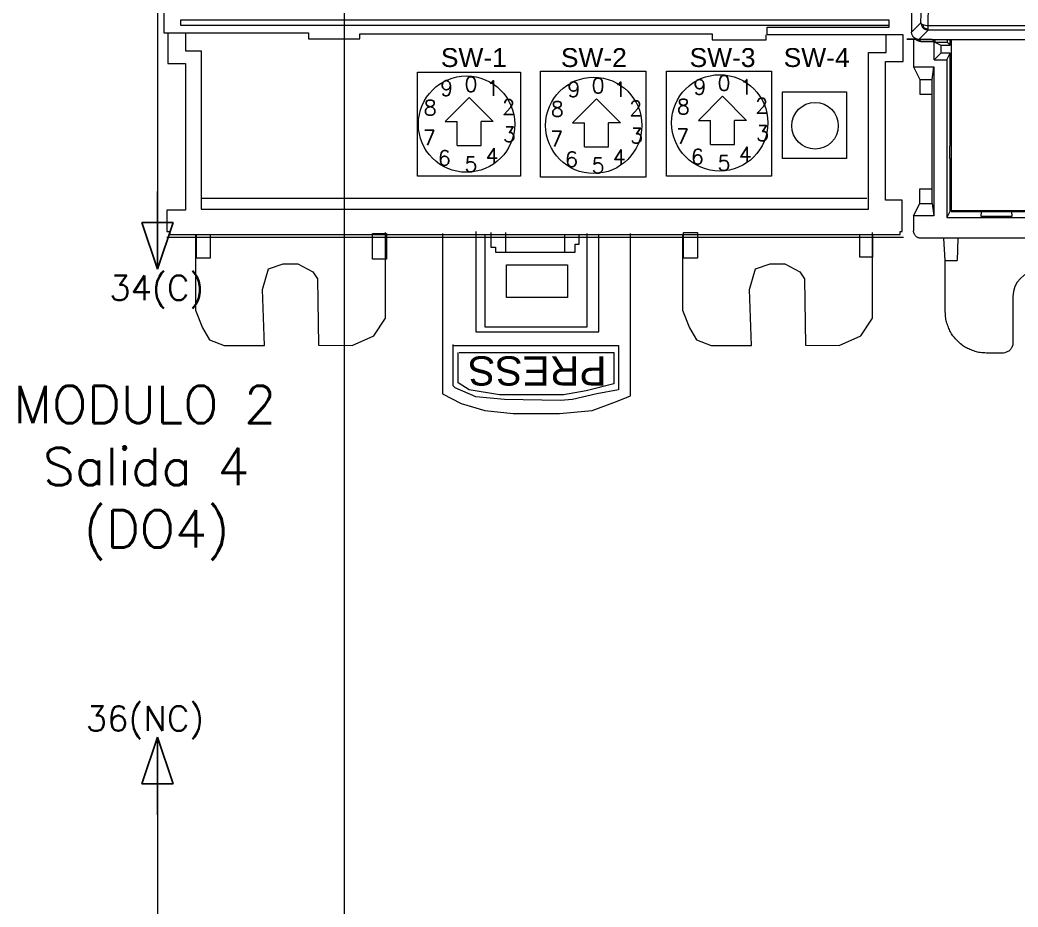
# Model space of a CAD drawing. Header units: inches. Extents: x 75782 to 87231, y -34126 to -18655.
# Drawn here: x 78377.2 to 78537.5, y -29554.9 to -29412.4 of the extents above; entities that cross this region are included whole.
import ezdxf
from ezdxf.enums import TextEntityAlignment as Align

# ---------------------------------------------------------------- set-up
doc = ezdxf.new("R2010")
doc.units = ezdxf.units.IN
doc.header["$MEASUREMENT"] = 0
doc.layers.add('A-Cables 220V', color=6, linetype='Continuous', lineweight=18)
doc.layers.add('COMPONENTES', color=251, linetype='Continuous', lineweight=18)
doc.layers.add('TEXTOS', color=7, linetype='Continuous')
doc.styles.add('ARIAL', font='arial.ttf')
doc.styles.get("Standard").update_dxf_attribs({"font": 'ROMANS.SHX'})

# ---------------------------------------------------------------- blocks, each defined once
blk = doc.blocks.new('Arrow-down')
for p, q in [((0, 0), (0, -12.5)), ((2.5, -5), (-2.5, -5)), ((-2.5, -5), (0, -12.5)), ((0, -12.5), (2.5, -5))]:
    blk.add_line(p, q)
at = {"flags": 4}
blk.add_attdef('NAME', text='', height=4, dxfattribs=at).set_placement((7.5, -17.5), align=Align.RIGHT)
blk = doc.blocks.new('Arrow-up')
for p, q in [((-2.5, 5), (0, 12.5)), ((0, 0), (0, 12.5)), ((0, 12.5), (2.5, 5)), ((2.5, 5), (-2.5, 5))]:
    blk.add_line(p, q)
at = {"flags": 4}
blk.add_attdef('NAME', text='', height=4, dxfattribs=at).set_placement((7.5, 13.5), align=Align.RIGHT)
blk = doc.blocks.new('AK2-CM')
at = {"linetype": 'Continuous'}
for p, q in [((32016.8, 22414.33), (32016.8, 22385.58)), ((32016.8, 22414.33), (32016.8, 22385.58)), ((32249.87, 22389.69), (32022.18, 22389.69)), ((32249.87, 22389.69), (32022.18, 22389.69)), ((32022.18, 22389.69), (32022.18, 22388.11)), ((32022.18, 22389.69), (32022.18, 22388.11)), ((32022.18, 22388.11), (32249.87, 22388.11)), ((32022.18, 22388.11), (32249.87, 22388.11)), ((32249.87, 22387.47), (32249.87, 22389.69)), ((32249.87, 22387.47), (32249.87, 22389.69)), ((32016.8, 22385.58), (32061.08, 22385.58)), ((32016.8, 22385.58), (32061.08, 22385.58)), ((32016.8, 22385.58), (32018.07, 22385.58)), ((32016.8, 22385.58), (32018.07, 22385.58)), ((32018.07, 22385.58), (32018.07, 22375.78)), ((32018.07, 22385.58), (32018.07, 22375.78)), ((32023.76, 22385.58), (32023.76, 22379.89)), ((32023.76, 22385.58), (32023.76, 22379.89)), ((32061.08, 22385.58), (32062.03, 22385.58)), ((32061.08, 22385.58), (32062.03, 22385.58)), ((32062.03, 22385.58), (32063.29, 22385.58)), ((32062.03, 22385.58), (32063.29, 22385.58)), ((32063.29, 22385.58), (32063.29, 22383.68)), ((32063.29, 22385.58), (32063.29, 22383.68)), ((32079.74, 22385.26), (32192.95, 22385.26)), ((32079.74, 22385.26), (32192.95, 22385.26)), ((32079.74, 22383.68), (32079.74, 22385.26)), ((32079.74, 22383.68), (32079.74, 22385.26)), ((32192.95, 22385.26), (32192.95, 22383.37)), ((32192.95, 22385.26), (32192.95, 22383.37)), ((32210.34, 22383.37), (32210.34, 22384.95)), ((32210.34, 22383.37), (32210.34, 22384.95)), ((32210.66, 22387.47), (32249.87, 22387.47)), ((32210.66, 22387.47), (32249.87, 22387.47)), ((32210.66, 22384.95), (32210.66, 22387.47)), ((32210.66, 22384.95), (32210.66, 22387.47)), ((32254.3, 22384.95), (32210.66, 22384.95)), ((32254.3, 22384.95), (32210.66, 22384.95)), ((32248.92, 22379.26), (32248.92, 22384.95)), ((32248.92, 22379.26), (32248.92, 22384.95)), ((32254.3, 22376.41), (32254.3, 22384.95)), ((32254.3, 22376.41), (32254.3, 22384.95)), ((32063.29, 22383.68), (32079.74, 22383.68)), ((32063.29, 22383.68), (32079.74, 22383.68)), ((32192.95, 22383.37), (32210.34, 22383.37)), ((32192.95, 22383.37), (32210.34, 22383.37)), ((32023.76, 22379.89), (32028.82, 22379.89)), ((32023.76, 22379.89), (32028.82, 22379.89)), ((32028.82, 22379.89), (32028.82, 22329.02)), ((32028.82, 22379.89), (32028.82, 22329.02)), ((32243.23, 22329.02), (32243.23, 22379.26)), ((32243.23, 22329.02), (32243.23, 22379.26)), ((32243.23, 22379.26), (32248.92, 22379.26)), ((32243.23, 22379.26), (32248.92, 22379.26)), ((32018.07, 22375.78), (32023.76, 22375.78)), ((32018.07, 22375.78), (32023.76, 22375.78)), ((32023.76, 22375.78), (32023.76, 22328.7)), ((32023.76, 22375.78), (32023.76, 22328.7)), ((32248.61, 22331.86), (32248.61, 22376.41)), ((32248.61, 22331.86), (32248.61, 22376.41)), ((32248.61, 22376.41), (32254.3, 22376.41)), ((32248.61, 22376.41), (32254.3, 22376.41)), ((32196.25, 22365.23), (32188.52, 22357.51)), ((32196.25, 22365.23), (32188.52, 22357.51)), ((32196.25, 22365.23), (32203.97, 22357.51)), ((32196.25, 22365.23), (32203.97, 22357.51)), ((32114.9, 22364.83), (32107.17, 22357.11)), ((32114.9, 22364.83), (32107.17, 22357.11)), ((32114.9, 22364.83), (32122.62, 22357.11)), ((32114.9, 22364.83), (32122.62, 22357.11)), ((32155.77, 22364.43), (32148.05, 22356.71)), ((32155.77, 22364.43), (32148.05, 22356.71)), ((32155.77, 22364.43), (32163.5, 22356.71)), ((32155.77, 22364.43), (32163.5, 22356.71)), ((32107.17, 22357.11), (32111.04, 22357.11)), ((32107.17, 22357.11), (32111.04, 22357.11)), ((32111.04, 22349.38), (32111.04, 22357.11)), ((32111.04, 22349.38), (32111.04, 22357.11)), ((32118.76, 22349.38), (32118.76, 22357.11)), ((32118.76, 22349.38), (32118.76, 22357.11)), ((32122.62, 22357.11), (32118.76, 22357.11)), ((32122.62, 22357.11), (32118.76, 22357.11)), ((32148.05, 22356.71), (32151.91, 22356.71)), ((32148.05, 22356.71), (32151.91, 22356.71)), ((32151.91, 22348.98), (32151.91, 22356.71)), ((32151.91, 22348.98), (32151.91, 22356.71)), ((32159.63, 22348.98), (32159.63, 22356.71)), ((32159.63, 22348.98), (32159.63, 22356.71)), ((32163.5, 22356.71), (32159.63, 22356.71)), ((32163.5, 22356.71), (32159.63, 22356.71)), ((32188.52, 22357.51), (32192.39, 22357.51)), ((32188.52, 22357.51), (32192.39, 22357.51)), ((32192.39, 22349.78), (32192.39, 22357.51)), ((32192.39, 22349.78), (32192.39, 22357.51)), ((32200.11, 22349.78), (32200.11, 22357.51)), ((32200.11, 22349.78), (32200.11, 22357.51)), ((32203.97, 22357.51), (32200.11, 22357.51)), ((32203.97, 22357.51), (32200.11, 22357.51)), ((32111.04, 22349.38), (32118.76, 22349.38)), ((32111.04, 22349.38), (32118.76, 22349.38)), ((32192.39, 22349.78), (32200.11, 22349.78)), ((32192.39, 22349.78), (32200.11, 22349.78)), ((32151.91, 22348.98), (32159.63, 22348.98)), ((32151.91, 22348.98), (32159.63, 22348.98)), ((32028.8, 22332.5), (32242.63, 22332.5)), ((32028.8, 22332.5), (32242.63, 22332.5)), ((32253.98, 22331.86), (32248.61, 22331.86)), ((32253.98, 22331.86), (32248.61, 22331.86)), ((32253.98, 22329.96), (32253.98, 22331.86)), ((32253.98, 22329.96), (32253.98, 22331.86)), ((32253.98, 22321.75), (32253.98, 22329.96)), ((32253.98, 22321.75), (32253.98, 22329.96)), ((32017.75, 22328.7), (32017.75, 22321.75)), ((32023.76, 22328.7), (32017.75, 22328.7)), ((32017.75, 22328.7), (32017.75, 22321.75)), ((32023.76, 22328.7), (32017.75, 22328.7)), ((32028.82, 22329.02), (32243.23, 22329.02)), ((32028.82, 22329.02), (32243.23, 22329.02)), ((32017.75, 22321.75), (32018.7, 22321.75)), ((32017.75, 22321.75), (32018.7, 22321.75)), ((32018.7, 22321.75), (32018.7, 22320.8)), ((32018.7, 22321.75), (32018.7, 22320.8)), ((32018.7, 22320.8), (32253.35, 22320.8)), ((32018.7, 22320.8), (32253.35, 22320.8)), ((32026.99, 22320.53), (32026.99, 22296.51)), ((32026.99, 22320.53), (32026.99, 22296.51)), ((32088.02, 22293.98), (32088.02, 22321.47)), ((32088.02, 22293.98), (32088.02, 22321.47)), ((32106.3, 22321.16), (32106.3, 22269.65)), ((32106.3, 22321.16), (32106.3, 22269.65)), ((32117.05, 22321.79), (32117.05, 22289.56)), ((32117.05, 22321.79), (32117.05, 22289.56)), ((32119.9, 22320.84), (32119.9, 22291.14)), ((32119.9, 22320.84), (32119.9, 22291.14)), ((32121.8, 22321.47), (32121.8, 22316.73)), ((32121.8, 22321.47), (32121.8, 22316.73)), ((32126.54, 22321.47), (32126.54, 22315.15)), ((32126.54, 22321.47), (32126.54, 22315.15)), ((32145.51, 22320.53), (32145.51, 22315.15)), ((32145.51, 22320.53), (32145.51, 22315.15)), ((32150.26, 22317.68), (32150.26, 22320.84)), ((32150.26, 22317.68), (32150.26, 22320.84)), ((32152.79, 22291.14), (32152.79, 22321.16)), ((32152.79, 22291.14), (32152.79, 22321.16)), ((32156.58, 22289.56), (32156.58, 22320.84)), ((32156.58, 22289.56), (32156.58, 22320.84)), ((32166.7, 22269.02), (32166.7, 22321.16)), ((32166.7, 22269.02), (32166.7, 22321.16)), ((32183.46, 22320.53), (32183.46, 22296.51)), ((32183.46, 22320.53), (32183.46, 22296.51)), ((32244.5, 22293.98), (32244.5, 22321.47)), ((32244.5, 22293.98), (32244.5, 22321.47)), ((32253.35, 22321.75), (32253.98, 22321.75)), ((32253.35, 22320.8), (32253.35, 22321.75)), ((32253.35, 22321.75), (32253.98, 22321.75)), ((32253.35, 22320.8), (32253.35, 22321.75)), ((32017.75, 22319.93), (32254.39, 22319.93)), ((32017.75, 22319.93), (32254.39, 22319.93)), ((32148.99, 22317.68), (32150.26, 22317.68)), ((32148.99, 22315.15), (32148.99, 22317.68)), ((32148.99, 22317.68), (32150.26, 22317.68)), ((32148.99, 22315.15), (32148.99, 22317.68)), ((32121.8, 22316.73), (32123.38, 22316.73)), ((32121.8, 22316.73), (32123.38, 22316.73)), ((32123.38, 22316.73), (32123.38, 22315.15)), ((32123.38, 22316.73), (32123.38, 22315.15)), ((32123.38, 22315.15), (32148.99, 22315.15)), ((32123.38, 22315.15), (32148.99, 22315.15)), ((32050.39, 22309.78), (32055.14, 22311.36)), ((32050.39, 22309.78), (32055.14, 22311.36)), ((32055.14, 22311.36), (32059.88, 22311.36)), ((32055.14, 22311.36), (32059.88, 22311.36)), ((32059.88, 22311.36), (32064.62, 22308.83)), ((32059.88, 22311.36), (32064.62, 22308.83)), ((32206.86, 22309.78), (32211.61, 22311.36)), ((32206.86, 22309.78), (32211.61, 22311.36)), ((32211.61, 22311.36), (32216.35, 22311.36)), ((32211.61, 22311.36), (32216.35, 22311.36)), ((32216.35, 22311.36), (32221.09, 22308.83)), ((32216.35, 22311.36), (32221.09, 22308.83)), ((32048.49, 22303.15), (32050.39, 22309.78)), ((32048.49, 22303.15), (32050.39, 22309.78)), ((32064.62, 22308.83), (32066.2, 22306.62)), ((32064.62, 22308.83), (32066.2, 22306.62)), ((32204.97, 22303.15), (32206.86, 22309.78)), ((32204.97, 22303.15), (32206.86, 22309.78)), ((32221.09, 22308.83), (32222.68, 22306.62)), ((32221.09, 22308.83), (32222.68, 22306.62)), ((32066.2, 22306.62), (32066.52, 22285.27)), ((32066.2, 22306.62), (32066.52, 22285.27)), ((32222.68, 22306.62), (32222.99, 22285.27)), ((32222.68, 22306.62), (32222.99, 22285.27)), ((32049.13, 22285.13), (32048.49, 22303.15)), ((32049.13, 22285.13), (32048.49, 22303.15)), ((32205.6, 22285.13), (32204.97, 22303.15)), ((32205.6, 22285.13), (32204.97, 22303.15)), ((32026.99, 22296.51), (32029.2, 22290.82)), ((32026.99, 22296.51), (32029.2, 22290.82)), ((32183.46, 22296.51), (32185.68, 22290.82)), ((32183.46, 22296.51), (32185.68, 22290.82)), ((32084.23, 22288.29), (32088.02, 22293.98)), ((32084.23, 22288.29), (32088.02, 22293.98)), ((32240.7, 22288.29), (32244.5, 22293.98)), ((32240.7, 22288.29), (32244.5, 22293.98)), ((32029.2, 22290.82), (32031.42, 22287.03)), ((32029.2, 22290.82), (32031.42, 22287.03)), ((32077.27, 22285.13), (32084.23, 22288.29)), ((32077.27, 22285.13), (32084.23, 22288.29)), ((32117.05, 22289.56), (32156.58, 22289.56)), ((32117.05, 22289.56), (32156.58, 22289.56)), ((32119.9, 22291.14), (32152.79, 22291.14)), ((32119.9, 22291.14), (32152.79, 22291.14)), ((32185.68, 22290.82), (32187.89, 22287.03)), ((32185.68, 22290.82), (32187.89, 22287.03)), ((32233.74, 22285.13), (32240.7, 22288.29)), ((32233.74, 22285.13), (32240.7, 22288.29)), ((32031.42, 22287.03), (32036.16, 22285.13)), ((32031.42, 22287.03), (32036.16, 22285.13)), ((32036.16, 22285.13), (32049.13, 22285.13)), ((32036.16, 22285.13), (32049.13, 22285.13)), ((32066.52, 22285.27), (32077.27, 22285.13)), ((32066.52, 22285.27), (32077.27, 22285.13)), ((32109.78, 22272.18), (32109.78, 22285.45)), ((32109.78, 22272.18), (32109.78, 22285.45)), ((32109.78, 22285.13), (32162.91, 22285.13)), ((32109.78, 22285.13), (32162.91, 22285.13)), ((32162.91, 22285.13), (32162.91, 22270.92)), ((32162.91, 22285.13), (32162.91, 22270.92)), ((32187.89, 22287.03), (32192.63, 22285.13)), ((32187.89, 22287.03), (32192.63, 22285.13)), ((32192.63, 22285.13), (32205.6, 22285.13)), ((32192.63, 22285.13), (32205.6, 22285.13)), ((32222.99, 22285.27), (32233.74, 22285.13)), ((32222.99, 22285.27), (32233.74, 22285.13)), ((32111.36, 22273.13), (32111.36, 22282.92)), ((32111.36, 22273.13), (32111.36, 22282.92)), ((32111.68, 22282.92), (32161.32, 22282.92)), ((32111.68, 22282.92), (32161.32, 22282.92)), ((32161.32, 22282.92), (32161.32, 22272.81)), ((32161.32, 22282.92), (32161.32, 22272.81)), ((32110.41, 22271.55), (32109.78, 22272.18)), ((32110.41, 22271.55), (32109.78, 22272.18)), ((32114.84, 22270.92), (32111.36, 22273.13)), ((32114.84, 22270.92), (32111.36, 22273.13)), ((32161.32, 22272.81), (32152.47, 22270.6)), ((32161.32, 22272.81), (32152.47, 22270.6)), ((32106.3, 22269.65), (32112.31, 22266.49)), ((32106.3, 22269.65), (32112.31, 22266.49)), ((32117.05, 22268.7), (32110.41, 22271.55)), ((32117.05, 22268.7), (32110.41, 22271.55)), ((32124.64, 22269.34), (32114.84, 22270.92)), ((32124.64, 22269.34), (32114.84, 22270.92)), ((32145.2, 22269.34), (32124.64, 22269.34)), ((32145.2, 22269.34), (32124.64, 22269.34)), ((32152.47, 22270.6), (32145.2, 22269.34)), ((32152.47, 22270.6), (32145.2, 22269.34)), ((32155.95, 22269.65), (32148.04, 22267.76)), ((32155.95, 22269.65), (32148.04, 22267.76)), ((32162.91, 22270.92), (32155.95, 22269.65)), ((32162.91, 22270.92), (32155.95, 22269.65)), ((32162.27, 22267.12), (32166.7, 22269.02)), ((32162.27, 22267.12), (32166.7, 22269.02)), ((32112.31, 22266.49), (32119.9, 22264.28)), ((32112.31, 22266.49), (32119.9, 22264.28)), ((32126.22, 22267.76), (32117.05, 22268.7)), ((32126.22, 22267.76), (32117.05, 22268.7)), ((32144.25, 22267.44), (32126.22, 22267.76)), ((32144.25, 22267.44), (32126.22, 22267.76)), ((32148.04, 22267.76), (32144.25, 22267.44)), ((32148.04, 22267.76), (32144.25, 22267.44)), ((32154.37, 22264.28), (32162.27, 22267.12)), ((32154.37, 22264.28), (32162.27, 22267.12)), ((32119.9, 22264.28), (32129.07, 22263.33)), ((32119.9, 22264.28), (32129.07, 22263.33)), ((32129.07, 22263.33), (32143.93, 22263.33)), ((32129.07, 22263.33), (32143.93, 22263.33)), ((32143.93, 22263.33), (32154.37, 22264.28)), ((32143.93, 22263.33), (32154.37, 22264.28))]:
    blk.add_line(p, q, dxfattribs=at)
for points in [[(32098.23, 22373.03), (32131.43, 22373.03), (32131.43, 22339.54), (32098.23, 22339.54)], [(32098.23, 22373.03), (32131.43, 22373.03), (32131.43, 22339.54), (32098.23, 22339.54)], [(32137.76, 22373.35), (32171.6, 22373.35), (32171.6, 22339.22), (32137.76, 22339.22)], [(32137.76, 22373.35), (32171.6, 22373.35), (32171.6, 22339.22), (32137.76, 22339.22)], [(32178.24, 22373.35), (32212.08, 22373.35), (32212.08, 22339.54), (32178.24, 22339.54)], [(32178.24, 22373.35), (32212.08, 22373.35), (32212.08, 22339.54), (32178.24, 22339.54)], [(32215.55, 22366.71), (32236.11, 22366.71), (32236.11, 22345.23), (32215.55, 22345.23)], [(32215.55, 22366.71), (32236.11, 22366.71), (32236.11, 22345.23), (32215.55, 22345.23)], [(32027.24, 22320.84), (32031.67, 22320.84), (32031.67, 22313.26), (32027.24, 22313.26)], [(32027.24, 22320.84), (32031.67, 22320.84), (32031.67, 22313.26), (32027.24, 22313.26)], [(32083.85, 22321.16), (32088.27, 22321.16), (32088.27, 22312.94), (32083.85, 22312.94)], [(32083.85, 22321.16), (32088.27, 22321.16), (32088.27, 22312.94), (32083.85, 22312.94)], [(32183.78, 22321.47), (32188.21, 22321.47), (32188.21, 22313.26), (32183.78, 22313.26)], [(32183.78, 22321.47), (32188.21, 22321.47), (32188.21, 22313.26), (32183.78, 22313.26)], [(32240.38, 22320.84), (32244.5, 22320.84), (32244.5, 22313.57), (32240.38, 22313.57)], [(32240.38, 22320.84), (32244.5, 22320.84), (32244.5, 22313.57), (32240.38, 22313.57)], [(32126.85, 22311.05), (32146.46, 22311.05), (32146.46, 22300.62), (32126.85, 22300.62)], [(32126.85, 22311.05), (32146.46, 22311.05), (32146.46, 22300.62), (32126.85, 22300.62)]]:
    blk.add_lwpolyline(points, close=True, dxfattribs=at)
for centre, radius in [((32114.04, 22356.3), 15.47), ((32114.04, 22356.3), 15.47), ((32195.39, 22356.7), 15.47), ((32195.39, 22356.7), 15.47), ((32154.91, 22355.9), 15.47), ((32154.91, 22355.9), 15.47), ((32226.02, 22355.77), 7.48), ((32226.02, 22355.77), 7.48)]:
    blk.add_circle(centre, radius, dxfattribs=at)
at = {"linetype": 'Continuous', "style": 'ARIAL'}
for s, p in [('SW-1', (32105.79, 22374.65)), ('SW-2', (32144.36, 22374.65)), ('SW-3', (32185.71, 22374.65)), ('SW-4', (32215.94, 22374.65))]:
    blk.add_text(s, height=6.066, dxfattribs=at).set_placement(p)
at = {"linetype": 'Continuous'}
for s, p in [('0', (32194.73, 22367.08)), ('0', (32194.73, 22367.08)), ('9', (32105.57, 22365.42)), ('9', (32105.57, 22365.42)), ('0', (32113.38, 22366.67)), ('0', (32113.38, 22366.67)), ('1', (32120.43, 22365.42)), ('1', (32120.43, 22365.42)), ('9', (32146.44, 22365.02)), ('9', (32146.44, 22365.02)), ('0', (32154.25, 22366.27)), ('0', (32154.25, 22366.27)), ('1', (32161.3, 22365.02)), ('1', (32161.3, 22365.02)), ('9', (32186.92, 22365.82)), ('9', (32186.92, 22365.82)), ('1', (32201.78, 22365.82)), ('1', (32201.78, 22365.82)), ('8', (32100.28, 22359.12)), ('8', (32100.28, 22359.12)), ('2', (32125.47, 22359.37)), ('2', (32125.47, 22359.37)), ('8', (32141.15, 22358.72)), ('8', (32141.15, 22358.72)), ('2', (32166.34, 22358.97)), ('2', (32166.34, 22358.97)), ('8', (32181.63, 22359.52)), ('8', (32181.63, 22359.52)), ('2', (32206.82, 22359.77)), ('2', (32206.82, 22359.77)), ('3', (32207.07, 22350.96)), ('3', (32207.07, 22350.96)), ('7', (32100.03, 22349.55)), ('7', (32100.03, 22349.55)), ('3', (32125.72, 22350.56)), ('3', (32125.72, 22350.56)), ('7', (32140.9, 22349.15)), ('7', (32140.9, 22349.15)), ('3', (32166.59, 22350.16)), ('3', (32166.59, 22350.16)), ('7', (32181.38, 22349.95)), ('7', (32181.38, 22349.95)), ('6', (32104.81, 22343)), ('6', (32104.81, 22343)), ('4', (32120.18, 22343.76)), ('4', (32120.18, 22343.76)), ('6', (32145.69, 22342.6)), ('6', (32145.69, 22342.6)), ('4', (32161.05, 22343.35)), ('4', (32161.05, 22343.35)), ('6', (32186.16, 22343.4)), ('6', (32186.16, 22343.4)), ('5', (32194.73, 22341.39)), ('5', (32194.73, 22341.39)), ('4', (32201.53, 22344.16)), ('4', (32201.53, 22344.16)), ('5', (32113.38, 22340.98)), ('5', (32113.38, 22340.98)), ('5', (32154.25, 22340.58)), ('5', (32154.25, 22340.58))]:
    blk.add_text(s, height=4.84, dxfattribs=at).set_placement(p)
at = {"linetype": 'Continuous', "style": 'ARIAL'}
blk.add_text('PRESS', height=9.401, rotation=180, dxfattribs=at).set_placement((32159.05, 22281.7))
blk.add_text('PRESS', height=9.401, rotation=180, dxfattribs=at).set_placement((32159.05, 22281.7))
blk = doc.blocks.new('AK2-XM')
at = {"layer": 'COMPONENTES'}
for p, q in [((31779.3, 23275.89), (31779.3, 23262.22)), ((31779.3, 23262.22), (31780.8, 23263.72)), ((32014.65, 23263.22), (31781.96, 23263.22)), ((31781.96, 23262.75), (31781.96, 23263.22)), ((31780.46, 23261.06), (31781.96, 23262.56)), ((31781.96, 23262.56), (31781.96, 23262.75)), ((32014.65, 23262.56), (31781.96, 23262.56)), ((31779.63, 23261.06), (31779.63, 23256.63)), ((31780.46, 23261.06), (31800.9, 23261.06)), ((31782.62, 23261.06), (31780.46, 23261.06)), ((31780.46, 23261.06), (31780.79, 23260.73)), ((31780.79, 23260.73), (31782.95, 23260.73)), ((31782.95, 23260.73), (31782.62, 23261.06)), ((31782.95, 23257.76), (31782.95, 23260.73)), ((31783.03, 23261.06), (31783.03, 23260.63)), ((31783.03, 23260.63), (31785.02, 23260.63)), ((31783.03, 23260.63), (31784.02, 23260.13)), ((31784.02, 23260.13), (31785.52, 23260.13)), ((31784.02, 23260.13), (31784.02, 23258.83)), ((31785.02, 23261.06), (31785.02, 23260.63)), ((31785.02, 23260.63), (31785.52, 23260.13)), ((31785.52, 23260.13), (31785.52, 23261.06)), ((31785.66, 23261.06), (31785.66, 23233.4)), ((31784.02, 23258.83), (31782.95, 23257.76)), ((31785.52, 23258.83), (31784.02, 23258.83)), ((31784.98, 23257.76), (31785.52, 23258.83)), ((31785.52, 23243.98), (31785.52, 23258.83)), ((31782.95, 23257.76), (31784.98, 23257.76)), ((31784.98, 23257.76), (31784.98, 23232.44)), ((31779.63, 23256.63), (31782.86, 23256.63)), ((31779.63, 23256.63), (31780.62, 23254.63)), ((31782.62, 23254.63), (31782.86, 23256.63)), ((31782.86, 23256.63), (31782.86, 23232.69)), ((31780.62, 23254.63), (31782.62, 23254.63)), ((31780.62, 23254.63), (31780.62, 23252.28)), ((31782.62, 23252.28), (31782.62, 23254.63)), ((31780.62, 23252.28), (31782.62, 23252.28)), ((31782.62, 23237.03), (31782.62, 23252.28)), ((31785.52, 23243.98), (31785.37, 23243.83)), ((31785.37, 23243.83), (31785.37, 23242.08)), ((31785.52, 23241.93), (31785.37, 23242.08)), ((31785.52, 23233.51), (31785.52, 23241.93)), ((31780.62, 23237.03), (31782.62, 23237.03)), ((31780.62, 23234.68), (31780.62, 23237.03)), ((31782.62, 23234.68), (31782.62, 23237.03)), ((31779.63, 23232.69), (31780.62, 23234.68)), ((31780.62, 23234.68), (31782.62, 23234.68)), ((31782.62, 23234.68), (31782.86, 23232.69)), ((31782.86, 23232.69), (31779.63, 23232.69)), ((31779.63, 23232.69), (31779.63, 23230.28)), ((31785.52, 23233.51), (31784.98, 23232.44)), ((31813, 23233.51), (31785.52, 23233.51)), ((31785.66, 23233.4), (31898.3, 23233.4)), ((31790.48, 23233.33), (31790.42, 23232.66)), ((31790.42, 23232.66), (31795.48, 23232.66)), ((31795.42, 23233.33), (31790.48, 23233.33)), ((31795.48, 23232.66), (31795.42, 23233.33)), ((31784.98, 23232.44), (31898.4, 23232.44)), ((32015.82, 23229.12), (31780.79, 23229.12)), ((31784.72, 23225.52), (31784.5, 23229.12)), ((31786.72, 23229.12), (31786.6, 23225.52)), ((31784.72, 23217.3), (31784.72, 23225.52)), ((31784.72, 23225.52), (31786.6, 23225.52)), ((31795.57, 23219.73), (31795.57, 23212.33)), ((31793.91, 23210.67), (31791.35, 23210.67))]:
    blk.add_line(p, q, dxfattribs=at)
blk.add_ellipse((31799.72, 23219.73), major_axis=(-2.93, 2.93), ratio=1, start_param=3.926991, end_param=7.068583, dxfattribs=at)
for points, knots in [([(31780.8, 23263.72), (31780.81, 23264.4), (31780.83, 23265.57), (31780.86, 23267.28), (31780.88, 23268.87), (31780.91, 23270.53), (31780.94, 23272.4), (31780.96, 23273.71), (31780.97, 23274.47)], [0, 0, 0, 0, 2.262777, 3.923096, 5.746403, 7.592777, 9.480468, 12.017674, 12.017674, 12.017674, 12.017674]), ([(31781.96, 23263.22), (31781.97, 23263.9), (31781.99, 23265.07), (31782.02, 23266.8), (31782.04, 23268.39), (31782.07, 23270.05), (31782.1, 23271.93), (31782.12, 23273.26), (31782.13, 23274.02)], [0, 0, 0, 0, 2.272894, 3.940638, 5.772097, 7.626727, 9.522859, 12.07141, 12.07141, 12.07141, 12.07141]), ([(31780.8, 23263.72), (31780.81, 23263.57), (31780.85, 23263.26), (31781.04, 23263.02), (31781.14, 23262.9)], [0, 0, 0, 0, 0.506102, 1.01237, 1.01237, 1.01237, 1.01237]), ([(31781.16, 23263.38), (31781.07, 23263.42), (31780.9, 23263.49), (31780.83, 23263.66), (31780.8, 23263.72)], [0, 0, 0, 0, 0.3390461, 0.5781405, 0.5781405, 0.5781405, 0.5781405]), ([(31781.96, 23263.22), (31781.81, 23263.23), (31781.54, 23263.25), (31781.28, 23263.34), (31781.16, 23263.38)], [0, 0, 0, 0, 0.4835949, 0.9121953, 0.9121953, 0.9121953, 0.9121953]), ([(31781.34, 23262.92), (31781.3, 23262.98), (31781.21, 23263.13), (31781.18, 23263.29), (31781.16, 23263.38)], [0, 0, 0, 0, 0.2633281, 0.5595647, 0.5595647, 0.5595647, 0.5595647]), ([(31780.46, 23261.06), (31780.38, 23261.06), (31780.23, 23261.07), (31780.03, 23261.14), (31779.85, 23261.24), (31779.72, 23261.32), (31779.63, 23261.39), (31779.55, 23261.48), (31779.47, 23261.62), (31779.38, 23261.79), (31779.3, 23262), (31779.3, 23262.14), (31779.3, 23262.22)], [0, 0, 0, 0, 0.273484, 0.487793, 0.721609, 0.93584, 1.02062, 1.1054, 1.319632, 1.553447, 1.767756, 2.04124, 2.04124, 2.04124, 2.04124]), ([(31781.34, 23262.92), (31781.3, 23262.9), (31781.23, 23262.88), (31781.17, 23262.9), (31781.14, 23262.9)], [0, 0, 0, 0, 0.1406227, 0.2336199, 0.2336199, 0.2336199, 0.2336199]), ([(31781.14, 23262.9), (31781.26, 23262.81), (31781.5, 23262.61), (31781.81, 23262.58), (31781.96, 23262.56)], [0, 0, 0, 0, 0.506268, 1.01237, 1.01237, 1.01237, 1.01237]), ([(31781.34, 23262.92), (31781.44, 23262.87), (31781.63, 23262.77), (31781.85, 23262.76), (31781.96, 23262.75)], [0, 0, 0, 0, 0.3478247, 0.7191038, 0.7191038, 0.7191038, 0.7191038]), ([(31780.79, 23260.73), (31780.73, 23260.73), (31780.62, 23260.74), (31780.48, 23260.77), (31780.35, 23260.82), (31780.22, 23260.88), (31780.09, 23260.95), (31780.02, 23261.02), (31779.98, 23261.06)], [0, 0, 0, 0, 0.1099948, 0.1914019, 0.2754326, 0.3594664, 0.4409196, 0.541812, 0.541812, 0.541812, 0.541812]), ([(31780.79, 23229.12), (31780.71, 23229.12), (31780.56, 23229.12), (31780.36, 23229.2), (31780.18, 23229.29), (31780.05, 23229.37), (31779.96, 23229.45), (31779.88, 23229.54), (31779.8, 23229.67), (31779.71, 23229.84), (31779.63, 23230.05), (31779.63, 23230.2), (31779.63, 23230.28)], [0, 0, 0, 0, 0.273484, 0.487793, 0.721609, 0.93584, 1.02062, 1.1054, 1.319632, 1.553447, 1.767756, 2.04124, 2.04124, 2.04124, 2.04124]), ([(31791.35, 23210.67), (31791, 23210.68), (31790.37, 23210.69), (31789.48, 23210.93), (31788.69, 23211.23), (31788.06, 23211.51), (31787.63, 23211.76), (31787.2, 23212.1), (31786.66, 23212.62), (31786.14, 23213.16), (31785.8, 23213.59), (31785.55, 23214.02), (31785.28, 23214.64), (31784.97, 23215.43), (31784.73, 23216.33), (31784.72, 23216.95), (31784.72, 23217.3)], [0, 0, 0, 0, 1.171819, 2.089433, 3.092899, 4.011979, 4.376041, 4.764493, 5.830552, 6.896612, 7.285064, 7.649125, 8.568205, 9.571671, 10.489286, 11.661105, 11.661105, 11.661105, 11.661105]), ([(31795.57, 23212.33), (31795.57, 23212.21), (31795.56, 23212), (31795.46, 23211.71), (31795.32, 23211.46), (31795.2, 23211.27), (31795.1, 23211.14), (31794.97, 23211.04), (31794.78, 23210.92), (31794.53, 23210.79), (31794.24, 23210.68), (31794.03, 23210.67), (31793.91, 23210.67)], [0, 0, 0, 0, 0.390691, 0.696847, 1.03087, 1.336915, 1.458029, 1.579143, 1.885188, 2.21921, 2.525366, 2.916058, 2.916058, 2.916058, 2.916058])]:
    blk.add_open_spline(points, degree=3, knots=knots, dxfattribs=at)
for points in [[(31780.46, 23261.06), (31773.8, 23261.17), (31787.12, 23260.96), (31780.46, 23261.06)], [(31780.46, 23261.06), (31780.46, 23261.06), (31780.46, 23261.06), (31780.46, 23261.06)]]:
    blk.add_open_spline(points, degree=3, dxfattribs=at)

msp = doc.modelspace()

# ---------------------------------------------------------------- linework, layer by layer
at = {"layer": 'A-Cables 220V'}
for p, q in [((78399.29, -29356.27), (78399.29, -29439.94)), ((78429.29, -29356.27), (78429.29, -29581.64)), ((78399.29, -29540.12), (78399.29, -29581.64))]:
    msp.add_line(p, q, dxfattribs=at)

# ---------------------------------------------------------------- block references
ref = msp.add_blockref('Arrow-down', (78399.29, -29439.94))
ref.add_attrib('NAME', '34(C)', dxfattribs={"height": 4}).set_placement((78406.79, -29457.44), align=Align.RIGHT)
ref = msp.add_blockref('Arrow-up', (78399.29, -29540.12))
ref.add_attrib('NAME', '36(NC)', dxfattribs={"height": 4}).set_placement((78406.79, -29526.62), align=Align.RIGHT)
at = {"layer": 'COMPONENTES', "xscale": 0.5, "yscale": 0.5, "zscale": 0.5}
msp.add_blockref('AK2-CM', (62391.91, -40607.28), dxfattribs=at)
at = {"layer": 'COMPONENTES'}
msp.add_blockref('AK2-XM', (46741.13, -52676.58), dxfattribs=at)

# ---------------------------------------------------------------- texts
at = {"layer": 'TEXTOS', "insert": (78273.23, -29471.16), "char_height": 6, "attachment_point": 1}
msp.add_mtext_dynamic_manual_height_columns('\\pi102.93;MODULO 2\\P\\pi107.64;Salida 4\\P\\pi114.21;(DO4)', width=252.1411, gutter_width=1250, heights=[0], dxfattribs=at)

doc.saveas('drawing.dxf')
